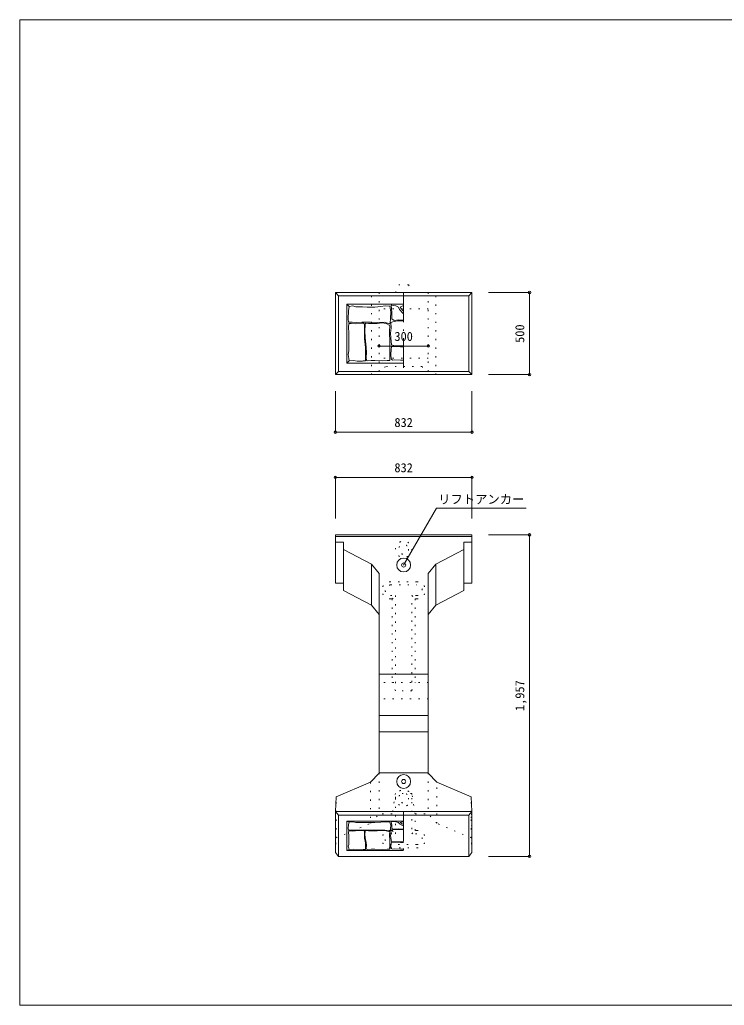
# Model space of a CAD drawing. Units: millimetres, scale not verified. Extents: x 165 to 8745, y 150 to 6150.
# Drawn here: x 165 to 4455, y 150 to 6150 of the extents above; entities that cross this region are included whole.
import ezdxf
from ezdxf.enums import TextEntityAlignment as Align

# ---------------------------------------------------------------- set-up
doc = ezdxf.new("R2010")
doc.units = ezdxf.units.MM
doc.header["$LTSCALE"] = 30
doc.header["$PDMODE"] = 32
doc.header["$PDSIZE"] = 15
doc.linetypes.add('DASHED_DOTTED', pattern=[9.25, 6, -1.5, 0.25, -1.5])
doc.linetypes.add('DOTTED', pattern=[1.75, 0.25, -1.5])
for name, color, linetype, lineweight in [('_0-0_', 7, 'Continuous', 18), ('_0-1_', 7, 'Continuous', 18), ('_0-2_', 4, 'Continuous', 9)]:
    doc.layers.add(name, color=color, linetype=linetype, lineweight=lineweight)
doc.styles.add('ＭＳ ゴシック', font='')
doc.styles.get('ＭＳ ゴシック').set_extended_font_data('MS Gothic')

msp = doc.modelspace()

# ---------------------------------------------------------------- linework, layer by layer
at = {"layer": '_0-0_'}
for p, q in [((8745, 6150), (165, 6150)), ((165, 6150), (165, 150)), ((165, 150), (8745, 150))]:
    msp.add_line(p, q, dxfattribs=at)
at = {"layer": '_0-1_', "linetype": 'DOTTED'}
for p, q in [((2452.77, 4489.12), (2472.77, 4536.12)), ((2532.77, 4536.12), (2472.77, 4536.12)), ((2532.77, 4536.12), (2552.77, 4489.12)), ((2306.17, 3989.12), (2306.17, 4489.12)), ((2352.77, 4489.12), (2352.77, 3989.12)), ((2652.77, 4489.12), (2652.77, 3989.12)), ((2699.37, 3989.12), (2699.37, 4489.12)), ((2652.77, 4389.12), (2352.77, 4389.12)), ((2652.77, 4089.12), (2352.77, 4089.12)), ((2390.27, 4039.12), (2370.27, 3989.12)), ((2615.27, 4039.12), (2390.27, 4039.12)), ((2615.27, 4039.12), (2635.27, 3989.12)), ((2582.77, 2728.83), (2422.77, 2728.83)), ((2422.77, 2708.83), (2582.77, 2708.83)), ((2422.77, 2643.83), (2452.77, 2643.83)), ((2432.77, 2623.83), (2452.77, 2643.83)), ((2452.77, 2643.83), (2452.77, 2064.8)), ((2582.77, 2643.83), (2552.77, 2643.83)), ((2552.77, 2643.83), (2572.77, 2623.83)), ((2552.77, 2064.8), (2552.77, 2643.83)), ((2422.77, 2623.83), (2432.77, 2623.83)), ((2432.77, 2623.83), (2432.77, 2114.8)), ((2582.77, 2623.83), (2572.77, 2623.83)), ((2572.77, 2623.83), (2572.77, 2114.8)), ((2652.77, 2114.8), (2352.77, 2114.8)), ((2452.77, 2064.8), (2432.77, 2114.8)), ((2552.77, 2064.8), (2572.77, 2114.8)), ((2552.77, 2064.8), (2452.77, 2064.8)), ((2652.77, 2014.8), (2352.77, 2014.8)), ((2352.77, 1563.94), (2352.77, 1313.94)), ((2652.77, 1563.94), (2652.77, 1313.94)), ((2301.67, 1508.04), (2301.67, 1258.04)), ((2703.87, 1258.04), (2703.87, 1508.04)), ((2091.77, 1168.6), (2091.77, 1418.6)), ((2452.77, 1439.8), (2432.77, 1314.8)), ((2452.77, 1193.8), (2452.77, 1439.8)), ((2552.77, 1439.8), (2452.77, 1439.8)), ((2552.77, 1439.8), (2552.77, 1193.8)), ((2572.77, 1314.8), (2552.77, 1439.8)), ((2913.77, 1168.6), (2913.77, 1418.6)), ((2918.77, 1256.3), (2913.77, 1345.74)), ((2301.67, 1258.04), (2352.77, 1313.94)), ((2432.77, 1314.8), (2352.77, 1314.8)), ((2432.77, 1213.8), (2432.77, 1314.8)), ((2572.77, 1213.8), (2572.77, 1314.8)), ((2572.77, 1314.8), (2652.77, 1314.8)), ((2703.87, 1258.04), (2652.77, 1313.94)), ((2913.77, 1298.24), (2918.77, 1208.8)), ((2091.77, 1168.6), (2301.67, 1258.04)), ((2422.77, 1213.8), (2432.77, 1213.8)), ((2432.77, 1213.8), (2452.77, 1193.8)), ((2552.77, 1193.8), (2572.77, 1213.8)), ((2582.77, 1213.8), (2572.77, 1213.8)), ((2913.77, 1168.6), (2703.87, 1258.04)), ((2086.77, 1079.16), (2091.77, 1168.6)), ((2422.77, 1193.8), (2452.77, 1193.8)), ((2582.77, 1193.8), (2552.77, 1193.8)), ((2918.77, 1079.16), (2913.77, 1168.6)), ((2582.77, 1128.8), (2422.77, 1128.8)), ((2422.77, 1108.8), (2582.77, 1108.8))]:
    msp.add_line(p, q, dxfattribs=at)
at = {"layer": '_0-1_'}
for p, q in [((2086.77, 4489.12), (2918.77, 4489.12)), ((2086.77, 4489.12), (2106.77, 4469.12)), ((2086.77, 3989.12), (2086.77, 4489.12)), ((2898.77, 4469.12), (2106.77, 4469.12)), ((2106.77, 4009.12), (2106.77, 4469.12)), ((2898.77, 4469.12), (2918.77, 4489.12)), ((2898.77, 4469.12), (2898.77, 4009.12)), ((2918.77, 3989.12), (2918.77, 4489.12)), ((2156.77, 4059.12), (2156.77, 4419.12)), ((2156.77, 4419.12), (2171.77, 4404.12)), ((2502.77, 4419.12), (2156.77, 4419.12)), ((2171.77, 4404.12), (2167.03, 4378.02)), ((2192.79, 4407.34), (2171.77, 4404.12)), ((2210.56, 4401.12), (2192.79, 4407.34)), ((2251.43, 4401.12), (2210.56, 4401.12)), ((2279.86, 4399.34), (2251.43, 4401.12)), ((2326.95, 4400.23), (2279.86, 4399.34)), ((2364.26, 4404.67), (2326.95, 4400.23)), ((2390.03, 4409.11), (2364.26, 4404.67)), ((2419.35, 4405.56), (2390.03, 4409.11)), ((2424.68, 4370.02), (2419.35, 4405.56)), ((2431.71, 4411.3), (2425.83, 4411.86)), ((2425.83, 4411.86), (2427.23, 4404.02)), ((2427.23, 4404.02), (2428.35, 4398.42)), ((2428.35, 4398.42), (2430.87, 4359.78)), ((2454.67, 4408.5), (2431.71, 4411.3)), ((2471.75, 4399.82), (2454.67, 4408.5)), ((2477.35, 4386.1), (2471.75, 4399.82)), ((2495.27, 4366.5), (2477.35, 4386.1)), ((2497.37, 4407.68), (2480.81, 4400.78)), ((2480.81, 4400.78), (2493.92, 4383.54)), ((2493.92, 4383.54), (2502.77, 4376)), ((2502.77, 4405.82), (2497.37, 4407.68)), ((2167.03, 4378.02), (2164.36, 4329.15)), ((2164.36, 4329.15), (2167.03, 4307.83)), ((2421.12, 4301.61), (2422.9, 4330.04)), ((2422.9, 4330.04), (2424.68, 4370.02)), ((2430.87, 4359.78), (2429.75, 4328.15)), ((2429.75, 4328.15), (2445.43, 4318.91)), ((2445.43, 4318.91), (2470.91, 4322.83)), ((2470.91, 4322.83), (2502.77, 4320.64)), ((2502.77, 4360.41), (2495.27, 4366.5)), ((2167.98, 4301.22), (2166.35, 4279.19)), ((2166.35, 4279.19), (2168.8, 4241.65)), ((2167.03, 4307.83), (2190.13, 4307.83)), ((2183.49, 4300.4), (2167.98, 4301.22)), ((2209.6, 4298.77), (2183.49, 4300.4)), ((2190.13, 4307.83), (2216.78, 4306.05)), ((2247.13, 4302.03), (2209.6, 4298.77)), ((2216.78, 4306.05), (2248.76, 4307.83)), ((2258.56, 4302.03), (2247.13, 4302.03)), ((2248.76, 4307.83), (2300.29, 4309.61)), ((2263.42, 4297.17), (2258.56, 4302.03)), ((2263.42, 4289.17), (2263.42, 4297.17)), ((2263.42, 4263.85), (2263.42, 4289.17)), ((2263.87, 4235.42), (2263.42, 4263.85)), ((2267.53, 4289.79), (2266.71, 4257.16)), ((2270.79, 4302.03), (2267.53, 4289.79)), ((2287.93, 4301.22), (2270.79, 4302.03)), ((2307.51, 4301.22), (2287.93, 4301.22)), ((2300.29, 4309.61), (2343.83, 4306.94)), ((2340.96, 4300.4), (2307.51, 4301.22)), ((2370.34, 4303.66), (2340.96, 4300.4)), ((2343.83, 4306.94), (2388.25, 4307.83)), ((2397.26, 4301.22), (2370.34, 4303.66)), ((2388.25, 4307.83), (2414.9, 4298.95)), ((2417.66, 4288.16), (2397.26, 4301.22)), ((2414.9, 4298.95), (2421.12, 4301.61)), ((2416.03, 4252.26), (2417.66, 4288.16)), ((2425.94, 4273.39), (2422.73, 4242.58)), ((2437.49, 4310.6), (2425.22, 4306.14)), ((2425.22, 4306.14), (2425.94, 4273.39)), ((2465.09, 4317.02), (2437.49, 4310.6)), ((2502.77, 4316.03), (2465.09, 4317.02)), ((2168.8, 4241.65), (2169.62, 4199.22)), ((2263.87, 4209.21), (2263.87, 4235.42)), ((2270.97, 4153.69), (2263.87, 4209.21)), ((2266.71, 4257.16), (2267.53, 4213.1)), ((2267.53, 4213.1), (2274.06, 4155.98)), ((2419.29, 4182.09), (2416.03, 4252.26)), ((2422.73, 4242.58), (2424.02, 4212.42)), ((2424.02, 4212.42), (2427.87, 4170.71)), ((2169.62, 4199.22), (2168.8, 4172.3)), ((2168.8, 4172.3), (2169.62, 4134.77)), ((2269.98, 4108.66), (2270.97, 4153.69)), ((2274.06, 4155.98), (2276.5, 4122.53)), ((2418.48, 4147), (2419.29, 4182.09)), ((2419.29, 4110.29), (2418.48, 4147)), ((2424.6, 4112.73), (2426.23, 4142.11)), ((2426.23, 4142.11), (2428.68, 4158.43)), ((2427.87, 4170.71), (2443.91, 4166.86)), ((2428.68, 4158.43), (2447.85, 4161.28)), ((2443.91, 4166.86), (2482.41, 4165.58)), ((2447.85, 4161.28), (2483.75, 4158.84)), ((2482.41, 4165.58), (2502.77, 4165.81)), ((2483.75, 4158.84), (2502.77, 4159.52)), ((2169.62, 4134.77), (2164.72, 4111.92)), ((2164.72, 4111.92), (2169.62, 4088.26)), ((2169.62, 4088.26), (2171.77, 4074.12)), ((2270.79, 4073.57), (2269.98, 4108.66)), ((2276.5, 4122.53), (2274.06, 4093.97)), ((2274.06, 4093.97), (2276.5, 4076.02)), ((2417.66, 4075.2), (2419.29, 4110.29)), ((2426.23, 4086.22), (2424.6, 4112.73)), ((2435.2, 4077.65), (2426.23, 4086.22)), ((2156.77, 4059.12), (2171.77, 4074.12)), ((2156.77, 4059.12), (2502.77, 4059.12)), ((2171.77, 4074.12), (2196.54, 4075.2)), ((2196.54, 4075.2), (2219.39, 4070.31)), ((2219.39, 4070.31), (2252.03, 4070.31)), ((2256.11, 4072.75), (2252.03, 4070.31)), ((2256.11, 4072.75), (2270.79, 4073.57)), ((2276.5, 4076.02), (2282.22, 4072.75)), ((2282.22, 4072.75), (2305.88, 4076.02)), ((2305.88, 4076.02), (2327.09, 4074.39)), ((2327.09, 4074.39), (2373.6, 4072.75)), ((2373.6, 4072.75), (2402.16, 4074.39)), ((2402.16, 4074.39), (2417.66, 4075.2)), ((2447.85, 4078.47), (2435.2, 4077.65)), ((2483.75, 4076.43), (2447.85, 4078.47)), ((2502.77, 4077.71), (2483.75, 4076.43)), ((2086.77, 3989.12), (2106.77, 4009.12)), ((2086.77, 3989.12), (2918.77, 3989.12)), ((2106.77, 4009.12), (2898.77, 4009.12)), ((2898.77, 4009.12), (2918.77, 3989.12)), ((2086.77, 3013.8), (2918.77, 3013.8)), ((2086.77, 3013.8), (2086.77, 2719.08)), ((2918.77, 3003.8), (2086.77, 3003.8)), ((2918.77, 3013.8), (2918.77, 2719.08)), ((2136.77, 2969.08), (2086.77, 2969.08)), ((2136.77, 2969.08), (2136.77, 2674.35)), ((2918.77, 2969.08), (2868.77, 2969.08)), ((2868.77, 2969.08), (2868.77, 2674.35)), ((2136.77, 2924.35), (2306.17, 2834.91)), ((2868.77, 2924.35), (2699.37, 2834.91)), ((2306.17, 2834.91), (2306.17, 2584.91)), ((2352.77, 2779.01), (2306.17, 2834.91)), ((2652.77, 2779.01), (2699.37, 2834.91)), ((2699.37, 2834.91), (2699.37, 2584.91)), ((2352.77, 2779.01), (2352.77, 1563.94)), ((2652.77, 2779.01), (2652.77, 1563.94)), ((2136.77, 2719.08), (2086.77, 2719.08)), ((2918.77, 2719.08), (2868.77, 2719.08)), ((2918.77, 2719.08), (2868.77, 2719.08)), ((2136.77, 2674.35), (2306.17, 2584.91)), ((2699.37, 2584.91), (2868.77, 2674.35)), ((2352.77, 2529.01), (2306.17, 2584.91)), ((2652.77, 2529.01), (2699.37, 2584.91)), ((2652.77, 2164.8), (2352.77, 2164.8)), ((2652.77, 1914.8), (2352.77, 1914.8)), ((2652.77, 1814.8), (2352.77, 1814.8)), ((2301.67, 1508.04), (2352.77, 1563.94)), ((2652.77, 1564.8), (2352.77, 1564.8)), ((2652.77, 1563.94), (2703.87, 1508.04)), ((2091.77, 1418.6), (2301.67, 1508.04)), ((2913.77, 1418.6), (2703.87, 1508.04)), ((2086.77, 1329.16), (2091.77, 1418.6)), ((2918.77, 1329.16), (2913.77, 1418.6)), ((2086.77, 1329.16), (2106.77, 1306.8)), ((2918.77, 1329.16), (2086.77, 1329.16)), ((2086.77, 1079.16), (2086.77, 1329.16)), ((2898.77, 1306.8), (2918.77, 1329.16)), ((2918.77, 1329.16), (2918.77, 1079.16)), ((2898.77, 1306.8), (2106.77, 1306.8)), ((2106.77, 1306.8), (2106.77, 1056.8)), ((2156.77, 1091.8), (2156.77, 1271.8)), ((2156.77, 1271.8), (2171.77, 1264.3)), ((2502.77, 1271.8), (2156.77, 1271.8)), ((2171.77, 1264.3), (2167.03, 1251.24)), ((2192.79, 1265.9), (2171.77, 1264.3)), ((2210.56, 1262.79), (2192.79, 1265.9)), ((2251.43, 1262.79), (2210.56, 1262.79)), ((2279.86, 1261.91), (2251.43, 1262.79)), ((2326.95, 1262.35), (2279.86, 1261.91)), ((2364.26, 1264.57), (2326.95, 1262.35)), ((2390.03, 1266.79), (2364.26, 1264.57)), ((2419.35, 1265.02), (2390.03, 1266.79)), ((2424.68, 1247.25), (2419.35, 1265.02)), ((2431.71, 1267.89), (2425.83, 1268.17)), ((2425.83, 1268.17), (2427.23, 1264.25)), ((2427.23, 1264.25), (2428.35, 1261.45)), ((2428.35, 1261.45), (2430.87, 1242.13)), ((2454.67, 1266.49), (2431.71, 1267.89)), ((2471.75, 1262.15), (2454.67, 1266.49)), ((2477.35, 1255.29), (2471.75, 1262.15)), ((2497.37, 1266.08), (2480.81, 1262.63)), ((2480.81, 1262.63), (2493.92, 1254)), ((2502.77, 1265.15), (2497.37, 1266.08)), ((2898.77, 1306.8), (2898.77, 1056.8)), ((2167.03, 1251.24), (2164.36, 1226.81)), ((2164.36, 1226.81), (2167.03, 1216.15)), ((2167.98, 1212.84), (2166.35, 1201.83)), ((2166.35, 1201.83), (2168.8, 1183.06)), ((2167.03, 1216.15), (2190.13, 1216.15)), ((2183.49, 1212.44), (2167.98, 1212.84)), ((2209.6, 1211.62), (2183.49, 1212.44)), ((2190.13, 1216.15), (2216.78, 1215.26)), ((2247.13, 1213.25), (2209.6, 1211.62)), ((2216.78, 1215.26), (2248.76, 1216.15)), ((2258.56, 1213.25), (2247.13, 1213.25)), ((2248.76, 1216.15), (2300.29, 1217.04)), ((2263.42, 1210.82), (2258.56, 1213.25)), ((2263.42, 1206.82), (2263.42, 1210.82)), ((2263.42, 1194.16), (2263.42, 1206.82)), ((2267.53, 1207.13), (2266.71, 1190.81)), ((2270.79, 1213.25), (2267.53, 1207.13)), ((2287.93, 1212.84), (2270.79, 1213.25)), ((2307.51, 1212.84), (2287.93, 1212.84)), ((2300.29, 1217.04), (2343.83, 1215.71)), ((2340.96, 1212.44), (2307.51, 1212.84)), ((2370.34, 1214.07), (2340.96, 1212.44)), ((2343.83, 1215.71), (2388.25, 1216.15)), ((2397.26, 1212.84), (2370.34, 1214.07)), ((2388.25, 1216.15), (2414.9, 1211.71)), ((2417.66, 1206.32), (2397.26, 1212.84)), ((2414.9, 1211.71), (2421.12, 1213.04)), ((2416.03, 1188.37), (2417.66, 1206.32)), ((2421.12, 1213.04), (2422.9, 1227.26)), ((2422.9, 1227.26), (2424.68, 1247.25)), ((2437.49, 1217.54), (2425.22, 1215.31)), ((2425.22, 1215.31), (2425.94, 1198.93)), ((2430.87, 1242.13), (2429.75, 1226.31)), ((2429.75, 1226.31), (2445.43, 1221.69)), ((2465.09, 1220.75), (2437.49, 1217.54)), ((2445.43, 1221.69), (2470.91, 1223.65)), ((2502.77, 1220.25), (2465.09, 1220.75)), ((2470.91, 1223.65), (2502.77, 1222.55)), ((2495.27, 1245.49), (2477.35, 1255.29)), ((2493.92, 1254), (2502.77, 1250.23)), ((2502.77, 1242.44), (2495.27, 1245.49)), ((2168.8, 1183.06), (2169.62, 1161.85)), ((2169.62, 1161.85), (2168.8, 1148.38)), ((2168.8, 1148.38), (2169.62, 1129.62)), ((2263.87, 1179.95), (2263.42, 1194.16)), ((2263.87, 1166.84), (2263.87, 1179.95)), ((2270.97, 1139.08), (2263.87, 1166.84)), ((2266.71, 1190.81), (2267.53, 1168.78)), ((2267.53, 1168.78), (2274.06, 1140.23)), ((2274.06, 1140.23), (2276.5, 1123.5)), ((2419.29, 1153.28), (2416.03, 1188.37)), ((2418.48, 1135.74), (2419.29, 1153.28)), ((2425.94, 1198.93), (2422.73, 1183.53)), ((2422.73, 1183.53), (2424.02, 1168.45)), ((2424.02, 1168.45), (2427.87, 1147.59)), ((2426.23, 1133.29), (2428.68, 1141.45)), ((2427.87, 1147.59), (2443.91, 1145.67)), ((2428.68, 1141.45), (2447.85, 1142.88)), ((2443.91, 1145.67), (2482.41, 1145.03)), ((2447.85, 1142.88), (2483.75, 1141.65)), ((2482.41, 1145.03), (2502.77, 1145.14)), ((2483.75, 1141.65), (2502.77, 1142)), ((2156.77, 1091.8), (2171.77, 1099.3)), ((2156.77, 1091.8), (2502.77, 1091.8)), ((2169.62, 1129.62), (2164.72, 1118.19)), ((2164.72, 1118.19), (2169.62, 1106.36)), ((2169.62, 1106.36), (2171.77, 1099.3)), ((2171.77, 1099.3), (2196.54, 1099.84)), ((2196.54, 1099.84), (2219.39, 1097.39)), ((2219.39, 1097.39), (2252.03, 1097.39)), ((2256.11, 1098.61), (2252.03, 1097.39)), ((2256.11, 1098.61), (2270.79, 1099.02)), ((2269.98, 1116.56), (2270.97, 1139.08)), ((2270.79, 1099.02), (2269.98, 1116.56)), ((2276.5, 1123.5), (2274.06, 1109.22)), ((2274.06, 1109.22), (2276.5, 1100.24)), ((2276.5, 1100.24), (2282.22, 1098.61)), ((2282.22, 1098.61), (2305.88, 1100.24)), ((2305.88, 1100.24), (2327.09, 1099.43)), ((2327.09, 1099.43), (2373.6, 1098.61)), ((2373.6, 1098.61), (2402.16, 1099.43)), ((2402.16, 1099.43), (2417.66, 1099.84)), ((2417.66, 1099.84), (2419.29, 1117.38)), ((2419.29, 1117.38), (2418.48, 1135.74)), ((2424.6, 1118.6), (2426.23, 1133.29)), ((2426.23, 1105.34), (2424.6, 1118.6)), ((2435.2, 1101.06), (2426.23, 1105.34)), ((2447.85, 1101.47), (2435.2, 1101.06)), ((2483.75, 1100.45), (2447.85, 1101.47)), ((2502.77, 1101.09), (2483.75, 1100.45)), ((2086.77, 1079.16), (2106.77, 1056.8)), ((2898.77, 1056.8), (2106.77, 1056.8)), ((2898.77, 1056.8), (2918.77, 1079.16))]:
    msp.add_line(p, q, dxfattribs=at)
at = {"layer": '_0-1_', "linetype": 'DASHED_DOTTED'}
for p, q in [((2502.77, 4489.12), (2502.77, 3989.12)), ((2502.77, 1329.16), (2502.77, 1056.8))]:
    msp.add_line(p, q, dxfattribs=at)
at = {"layer": '_0-1_', "linetype": 'DOTTED'}
for centre, radius in [((2502.77, 2925.8), 50), ((2502.77, 2925.8), 30), ((2502.77, 1411.8), 50), ((2502.77, 1411.8), 30)]:
    msp.add_circle(centre, radius, dxfattribs=at)
at = {"layer": '_0-1_'}
for centre, radius in [((2502.77, 2830.3), 42.5), ((2502.77, 2830.3), 12.5), ((2502.77, 1512.3), 42.5), ((2502.77, 1512.3), 12.5)]:
    msp.add_circle(centre, radius, dxfattribs=at)
at = {"layer": '_0-1_', "linetype": 'DOTTED'}
for centre, radius, start, end in [((2422.77, 2676.33), 52.5, 90, 270), ((2422.77, 2676.33), 32.5, 90, 270), ((2582.77, 2676.33), 52.5, 270, 90), ((2582.77, 2676.33), 32.5, 270, 90), ((2422.77, 1161.3), 52.5, 90, 270), ((2582.77, 1161.3), 52.5, 270, 90), ((2422.77, 1161.3), 32.5, 90, 270), ((2582.77, 1161.3), 32.5, 270, 90)]:
    msp.add_arc(centre, radius, start, end, dxfattribs=at)
at = {"layer": '_0-2_'}
for p, q in [((3268.77, 4489.12), (3018.77, 4489.12)), ((3268.77, 3989.12), (3268.77, 4489.12)), ((2352.77, 4163.19), (2652.77, 4163.19)), ((3268.77, 3989.12), (3018.77, 3989.12)), ((2086.77, 3639.12), (2086.77, 3889.12)), ((2918.77, 3639.12), (2918.77, 3889.12)), ((2918.77, 3639.12), (2086.77, 3639.12)), ((2918.77, 3363.8), (2086.77, 3363.8)), ((2086.77, 3363.8), (2086.77, 3113.8)), ((2918.77, 3363.8), (2918.77, 3113.8)), ((2918.77, 3363.8), (2918.77, 3113.8)), ((3268.77, 3013.8), (3018.77, 3013.8)), ((3268.77, 3013.8), (3268.77, 1056.8)), ((3268.77, 1056.8), (3018.77, 1056.8))]:
    msp.add_line(p, q, dxfattribs=at)
at = {"layer": '_0-2_', "color": 7, "lineweight": 18}
for p, q in [((2502.77, 2830.3), (2702.77, 3176.71)), ((2702.77, 3176.71), (3247.77, 3176.71))]:
    msp.add_line(p, q, dxfattribs=at)
at = {"layer": '_0-2_'}
for p in [(3268.77, 4489.12), (2352.77, 4163.19), (2652.77, 4163.19), (3268.77, 3989.12), (2086.77, 3639.12), (2918.77, 3639.12), (2086.77, 3363.8), (2918.77, 3363.8), (2918.77, 3363.8), (3268.77, 3013.8), (3268.77, 1056.8)]:
    msp.add_point(p, dxfattribs=at)

# ---------------------------------------------------------------- texts
at = {"layer": '_0-2_', "style": 'ＭＳ ゴシック'}
for s, p in [('500', (3253.77, 4182.87)), ('1,957', (3253.77, 1941.55))]:
    msp.add_text(s, height=54.99, rotation=90, dxfattribs=at).set_placement(p, align=Align.BOTTOM_LEFT)
for s, p in [('300', (2446.52, 4178.19)), ('832', (2446.52, 3654.12)), ('832', (2446.52, 3378.8)), ('リフトアンカー', (2712.77, 3186.71))]:
    msp.add_text(s, height=54.99, dxfattribs=at).set_placement(p, align=Align.BOTTOM_LEFT)

doc.saveas('drawing.dxf')
